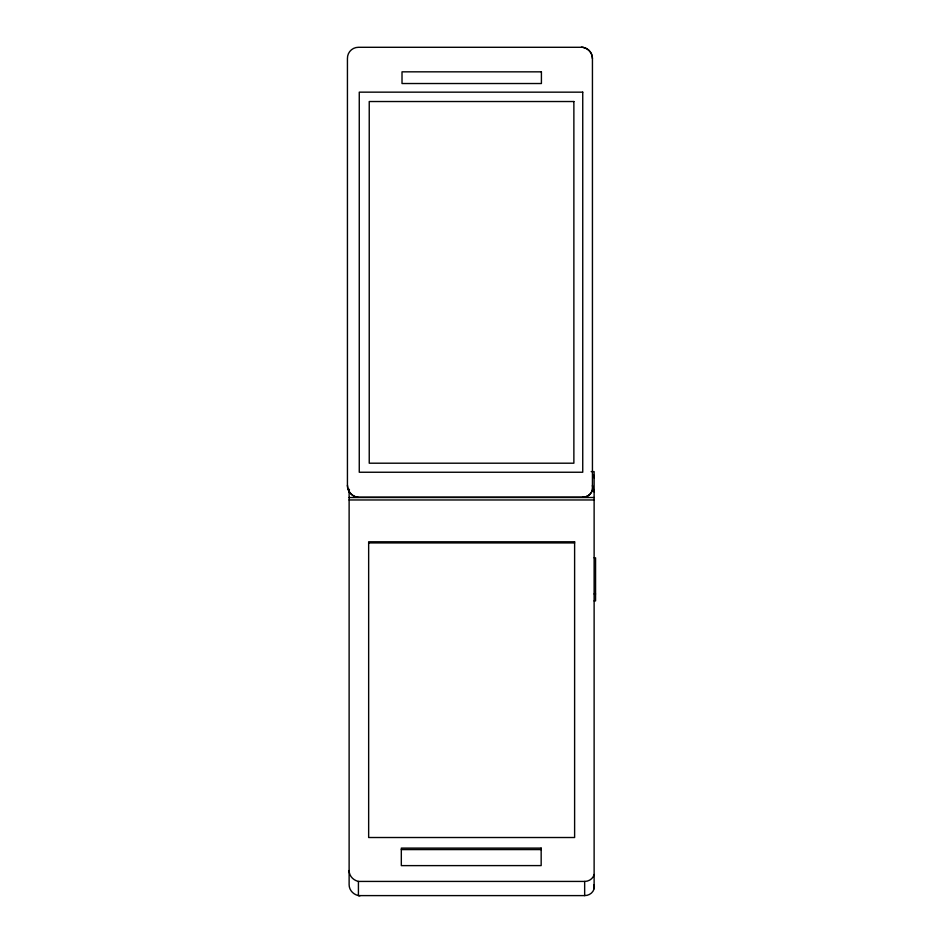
<?xml version="1.0" encoding="UTF-8"?>
<svg xmlns="http://www.w3.org/2000/svg" width="943" height="943" viewBox="0 0 943 943"><rect width="100%" height="100%" fill="white"/><g stroke="black" fill="none" stroke-linecap="round" stroke-linejoin="round"><path stroke-width="1.41" d="M591.19 471.618L594.125 471.618L594.125 888.683M582.974 497.126L356.737 497.209A12.212 12.212 0 0 1 347.437 485.35L347.437 58.572A10.962 10.962 0 0 1 358.399 47.291L582.88 47.291A11.434 11.434 0 0 1 592.44 58.572L592.44 489.665A9.713 9.713 0 0 1 582.974 497.209L582.974 497.209A9.713 9.713 0 0 0 592.452 485.268M349.122 497.515L594.125 497.515M349.122 499.967L594.125 499.967M368.654 542.92L574.617 542.92M594.125 557.832L595.563 557.832L595.563 600.915L594.125 600.915M594.125 593.949L595.563 593.949M401.317 849.584L541.164 849.584M349.122 870.542A12.212 11.21 0 0 0 358.423 881.422L584.66 881.422A9.713 8.911 0 0 0 594.125 874.503M594.125 884.723A9.713 8.911 0 0 1 584.66 895.602L358.423 895.602A12.212 11.21 0 0 1 349.122 884.723L349.122 489.594M581.43 47.15L582.88 47.374A11.434 11.434 0 0 1 592.44 58.655M359.872 895.85L358.423 895.602L358.423 881.422M358.187 497.385L356.737 497.126A12.212 12.212 0 0 1 347.437 485.268M584.66 881.422L584.66 895.602M593.748 489.358A11.434 10.491 0 0 1 594.125 492.01M593.748 475.178A11.434 10.491 0 0 1 594.125 477.83M349.122 492.01A10.962 10.067 0 0 1 349.429 489.346M541.412 71.845L402.013 71.833L402.013 83.526L541.412 83.526L541.412 71.833M582.739 92.166L359.259 92.155L359.259 472.243L582.739 472.243L582.739 92.155M573.874 101.526L369.232 101.526L369.232 463.202L573.874 463.202L573.874 101.526M574.617 541.789L368.654 541.789L368.654 837.514L574.617 837.514L574.617 541.789M541.164 848.099L401.317 848.099L401.317 865.627L541.164 865.591L541.164 848.099"/></g></svg>
